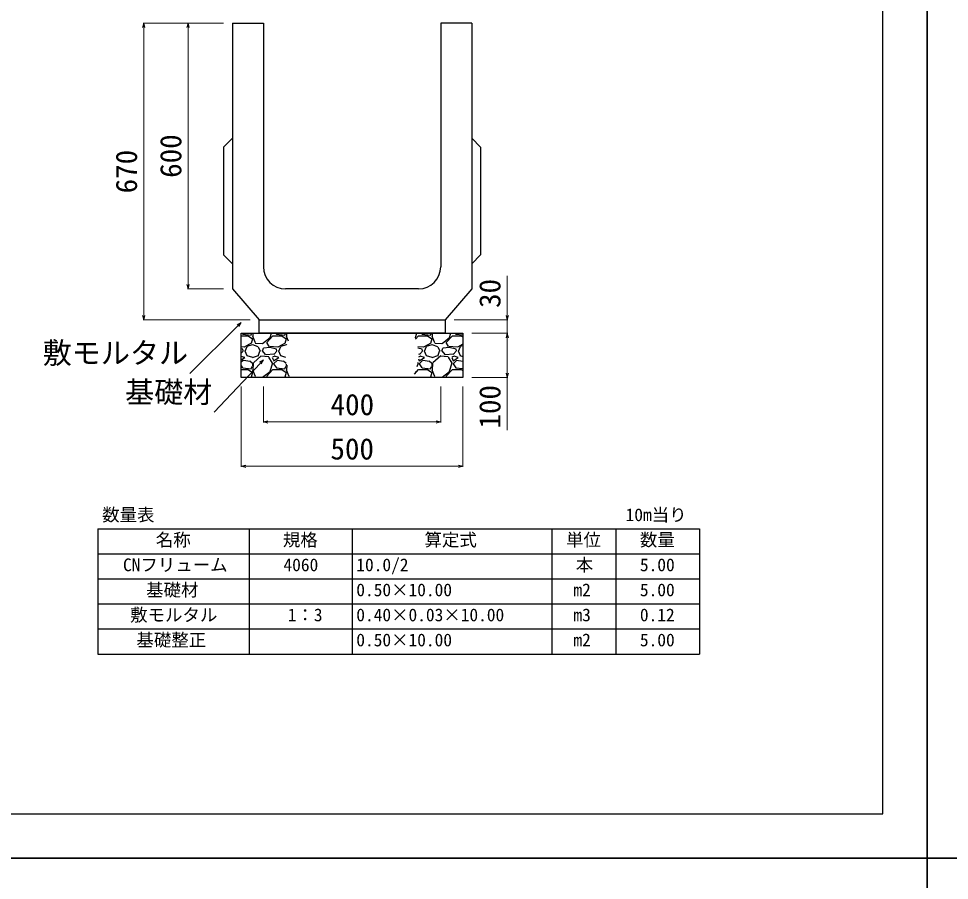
# Model space of a CAD drawing. Units: millimetres, scale not verified. Extents: x 0 to 12600, y -2970 to 2970.
# Drawn here: x 6350 to 8450, y -50 to 1894 of the extents above; entities that cross this region are included whole.
import ezdxf
from ezdxf.enums import TextEntityAlignment as Align

# ---------------------------------------------------------------- set-up
doc = ezdxf.new("R2010")
doc.units = ezdxf.units.MM
doc.header["$LTSCALE"] = 40
for name, color, linetype, lineweight in [('0_5', 7, 'Continuous', 25), ('Defpoints_2', 7, 'Continuous', 25), ('GAIKEI', 3, 'Continuous', 25), ('SUNPOU', 7, 'Continuous', 13), ('基礎栗石', 23, 'Continuous', 25), ('外枠', 20, 'Continuous', 30), ('敷モルタル', 43, 'Continuous', 25), ('文字', 5, 'Continuous', 25)]:
    doc.layers.add(name, color=color, linetype=linetype, lineweight=lineweight)
doc.styles.add('ＭＳ ゴシック', font='')
doc.styles.get('ＭＳ ゴシック').set_extended_font_data('MS Gothic')

# ---------------------------------------------------------------- blocks, each defined once
blk = doc.blocks.new('_Open30')
at = {"color": 7, "linetype": 'Continuous', "lineweight": 13}
for p, q in [((-1, 0.268), (0, 0)), ((0, 0), (-1, -0.268)), ((0, 0), (-1, 0))]:
    blk.add_line(p, q, dxfattribs=at)

msp = doc.modelspace()

# ---------------------------------------------------------------- linework, layer by layer
at = {"layer": '0_5'}
for p, q in [((8400, 0), (8400, 2970)), ((8400, 2970), (8400, 0)), ((4200, 0), (8400, 0)), ((8400, 0), (12600, 0))]:
    msp.add_line(p, q, dxfattribs=at)
at = {"layer": 'Defpoints_2'}
for p, q in [((8400, 0), (4200, 0)), ((8400, -2970), (8400, 0)), ((12600, 0), (8400, 0)), ((8400, 0), (8400, -2970))]:
    msp.add_line(p, q, dxfattribs=at)
at = {"layer": 'GAIKEI'}
for p, q in [((6812.39, 1604.42), (6832.39, 1624.42)), ((7392.39, 1604.42), (7372.39, 1624.42)), ((6812.39, 1604.42), (6812.39, 1361.42)), ((7392.39, 1604.42), (7392.39, 1361.42)), ((6812.39, 1361.42), (6832.39, 1341.42)), ((7392.39, 1361.42), (7372.39, 1341.42))]:
    msp.add_line(p, q, dxfattribs=at)
at = {"layer": 'SUNPOU'}
for p, q in [((6812.39, 1884.42), (6631.14, 1884.42)), ((6632.39, 1874.42), (6632.39, 1224.42)), ((6812.39, 1884.42), (6731.14, 1884.42)), ((6732.39, 1874.42), (6732.39, 1294.42)), ((7452.39, 1224.42), (7452.39, 1314.06)), ((6812.39, 1284.42), (6731.14, 1284.42)), ((6872.39, 1214.42), (6631.14, 1214.42)), ((7332.39, 1214.42), (7453.64, 1214.42)), ((7452.39, 1184.42), (7452.39, 1214.42)), ((7372.39, 1184.42), (7453.64, 1184.42)), ((7372.39, 1184.42), (7453.64, 1184.42)), ((7452.39, 1174.42), (7452.39, 1094.42)), ((7452.39, 1174.42), (7452.39, 1164.42)), ((7372.39, 1084.42), (7453.64, 1084.42)), ((7452.39, 1084.42), (7452.39, 965.84)), ((6852.39, 1064.42), (6852.39, 883.17)), ((6902.39, 1064.42), (6902.39, 983.17)), ((7302.39, 1064.42), (7302.39, 983.17)), ((7352.39, 1064.42), (7352.39, 883.17)), ((6912.39, 984.42), (7292.39, 984.42)), ((6862.39, 884.42), (7342.39, 884.42))]:
    msp.add_line(p, q, dxfattribs=at)
at = {"layer": 'SUNPOU', "color": 6, "lineweight": 15}
for p, q in [((6736.4, 1093.81), (6845.29, 1201.78)), ((6791.07, 1006.63), (6895.52, 1117.15))]:
    msp.add_line(p, q, dxfattribs=at)
at = {"layer": '基礎栗石'}
for p, q in [((6852.39, 1184.42), (7352.39, 1184.42)), ((6852.39, 1084.42), (6852.39, 1184.42)), ((6852.39, 1178.95), (6867.46, 1178.95)), ((6854.17, 1184.42), (6855.29, 1182.73)), ((6855.63, 1182.71), (6874.68, 1180.43)), ((6867.89, 1178.69), (6877.8, 1171.83)), ((6873.89, 1179.65), (6876.54, 1184.42)), ((6877.56, 1178.02), (6883.65, 1163.54)), ((6878.48, 1184.42), (6878.15, 1177.47)), ((6910.14, 1163.75), (6923.86, 1178.99)), ((6917.19, 1174.97), (6920.21, 1184.42)), ((6923.85, 1178.95), (6943.66, 1178.95)), ((6930.37, 1184.42), (6931.49, 1182.73)), ((6931.83, 1182.71), (6950.88, 1180.43)), ((6944.1, 1178.68), (6954.01, 1171.82)), ((6950.08, 1179.64), (6952.74, 1184.42)), ((6953.75, 1178.04), (6958.1, 1167.71)), ((6954.68, 1184.42), (6954.35, 1177.48)), ((7245.4, 1171.15), (7252.46, 1178.99)), ((7245.79, 1175), (7248.81, 1184.42)), ((7252.45, 1178.95), (7272.26, 1178.95)), ((7258.97, 1184.42), (7260.09, 1182.73)), ((7260.44, 1182.71), (7279.49, 1180.43)), ((7272.71, 1178.67), (7282.62, 1171.81)), ((7278.66, 1179.6), (7281.34, 1184.42)), ((7282.33, 1178.09), (7288.42, 1163.61)), ((7283.28, 1184.42), (7282.95, 1177.52)), ((7314.94, 1163.75), (7328.66, 1178.99)), ((7322, 1175), (7325.01, 1184.42)), ((7328.65, 1178.95), (7348.46, 1178.95)), ((7335.17, 1184.42), (7336.29, 1182.73)), ((7336.64, 1182.71), (7352.39, 1180.82)), ((7348.92, 1178.67), (7352.39, 1176.27)), ((7352.39, 1184.42), (7352.39, 1084.42)), ((6874.89, 1161.76), (6858.89, 1153.37)), ((6865.82, 1155.29), (6878.01, 1159.1)), ((6877.4, 1172.14), (6874.35, 1161.47)), ((6877.84, 1159.25), (6890.03, 1154.68)), ((6884.07, 1162.19), (6900.07, 1161.43)), ((6900.52, 1161.6), (6917.28, 1174.55)), ((6915.41, 1154.7), (6910.08, 1163.85)), ((6951.1, 1161.76), (6935.1, 1153.38)), ((6942.02, 1155.29), (6954.21, 1159.1)), ((6953.6, 1172.14), (6950.55, 1161.47)), ((6954.04, 1159.25), (6955.39, 1158.74)), ((7244.46, 1173.45), (7245.89, 1174.56)), ((7279.74, 1161.78), (7263.73, 1153.4)), ((7270.61, 1155.29), (7282.8, 1159.1)), ((7282.2, 1172.14), (7279.15, 1161.47)), ((7282.63, 1159.25), (7294.82, 1154.68)), ((7288.86, 1162.19), (7304.87, 1161.43)), ((7305.34, 1161.61), (7322.1, 1174.57)), ((7320.21, 1154.71), (7314.88, 1163.85)), ((7352.39, 1159.93), (7339.94, 1153.41)), ((7346.81, 1155.29), (7352.39, 1157.03)), ((6858.67, 1153.03), (6852.39, 1153.53)), ((6858.67, 1153.03), (6852.39, 1153.53)), ((6856.01, 1148.49), (6852.39, 1149.39)), ((6856.56, 1144.43), (6852.39, 1139.79)), ((6856.71, 1145.07), (6855.95, 1148.88)), ((6860.36, 1145.17), (6864.94, 1134.5)), ((6861.15, 1144.22), (6865.73, 1154.88)), ((6864.82, 1134.1), (6877.77, 1130.29)), ((6890.67, 1153.78), (6895.25, 1143.88)), ((6890.73, 1133.09), (6894.54, 1143.76)), ((6908.09, 1136.12), (6899.71, 1145.26)), ((6900.12, 1144.41), (6902.41, 1150.5)), ((6917.08, 1152.29), (6902.6, 1150.77)), ((6925.98, 1137.03), (6908.46, 1135.5)), ((6934.88, 1153.03), (6915.83, 1154.55)), ((6934.88, 1153.03), (6915.83, 1154.55)), ((6932.21, 1148.49), (6916.97, 1152.3)), ((6932.76, 1144.42), (6925.9, 1136.8)), ((6932.91, 1145.07), (6932.15, 1148.88)), ((6936.56, 1145.18), (6941.13, 1134.51)), ((6937.35, 1144.21), (6941.92, 1154.88)), ((6941.01, 1134.1), (6952.46, 1130.73)), ((7263.48, 1153.03), (7250.44, 1154.07)), ((7263.48, 1153.03), (7250.44, 1154.07)), ((7260.81, 1148.49), (7251.02, 1150.93)), ((7254.6, 1137.03), (7252.36, 1136.83)), ((7261.35, 1144.41), (7254.49, 1136.79)), ((7261.51, 1145.09), (7260.75, 1148.9)), ((7265.15, 1145.2), (7269.72, 1134.53)), ((7265.94, 1144.19), (7270.51, 1154.86)), ((7269.6, 1134.1), (7282.56, 1130.29)), ((7295.49, 1153.74), (7300.07, 1143.83)), ((7295.51, 1133.04), (7299.32, 1143.71)), ((7312.87, 1136.15), (7304.49, 1145.3)), ((7304.91, 1144.39), (7307.2, 1150.49)), ((7321.87, 1152.29), (7307.39, 1150.77)), ((7330.8, 1137.03), (7313.28, 1135.51)), ((7339.68, 1153.03), (7320.63, 1154.55)), ((7339.68, 1153.03), (7320.63, 1154.55)), ((7337.01, 1148.49), (7321.77, 1152.3)), ((7337.54, 1144.41), (7330.68, 1136.79)), ((7337.71, 1145.1), (7336.94, 1148.91)), ((7341.35, 1145.2), (7345.92, 1134.54)), ((7342.14, 1144.18), (7346.71, 1154.85)), ((7345.8, 1134.1), (7352.39, 1132.16)), ((6860.61, 1129.43), (6852.39, 1132.17)), ((6852.39, 1124.5), (6860.63, 1129.44)), ((6856.79, 1123.33), (6852.39, 1118.93)), ((6872.29, 1121), (6857.05, 1123.29)), ((6877.46, 1116.3), (6871.36, 1121.63)), ((6877.99, 1130.14), (6890.94, 1133.95)), ((6878.13, 1111.14), (6878.13, 1115.71)), ((6878.91, 1117.27), (6878.15, 1101.27)), ((6897.49, 1133.45), (6879.96, 1117.45)), ((6914.64, 1130.95), (6896.36, 1132.47)), ((6923.19, 1117.17), (6914.81, 1130.89)), ((6917.19, 1098.77), (6923.28, 1117.82)), ((6922.41, 1129.95), (6925.46, 1122.33)), ((6927.91, 1132.59), (6922.58, 1130.3)), ((6932.99, 1123.33), (6925.37, 1115.71)), ((6925.4, 1122.58), (6936.83, 1129.44)), ((6925.4, 1115.67), (6931.49, 1106.53)), ((6936.81, 1129.43), (6927.66, 1132.48)), ((6948.49, 1121), (6933.25, 1123.29)), ((6953.65, 1116.3), (6947.55, 1121.64)), ((6954.33, 1111.14), (6954.33, 1114.82)), ((7249.3, 1109.74), (7251.89, 1117.85)), ((7251.8, 1117.17), (7251.09, 1118.33)), ((7252.13, 1127.15), (7254.06, 1122.32)), ((7256.53, 1132.59), (7252.32, 1130.79)), ((7261.59, 1123.33), (7253.97, 1115.71)), ((7254, 1122.58), (7265.43, 1129.44)), ((7254, 1115.67), (7260.09, 1106.53)), ((7265.41, 1129.43), (7256.26, 1132.48)), ((7277.1, 1121), (7261.86, 1123.29)), ((7282.22, 1116.33), (7276.13, 1121.66)), ((7282.77, 1130.14), (7295.73, 1133.95)), ((7282.93, 1111.14), (7282.93, 1115.71)), ((7283.71, 1117.32), (7282.95, 1101.32)), ((7302.36, 1133.52), (7284.83, 1117.52)), ((7319.44, 1130.95), (7301.15, 1132.47)), ((7328, 1117.17), (7319.62, 1130.89)), ((7322, 1098.81), (7328.09, 1117.86)), ((7327.21, 1129.93), (7330.26, 1122.31)), ((7332.73, 1132.6), (7327.4, 1130.31)), ((7337.79, 1123.33), (7330.17, 1115.71)), ((7330.2, 1122.58), (7341.63, 1129.44)), ((7330.2, 1115.67), (7336.29, 1106.53)), ((7341.61, 1129.43), (7332.46, 1132.48)), ((7352.39, 1121.14), (7338.06, 1123.29)), ((7352.39, 1121.6), (7352.32, 1121.67)), ((6852.39, 1110.88), (6855.29, 1106.53)), ((6852.39, 1102.75), (6867.46, 1102.75)), ((6855.61, 1106.52), (6874.66, 1104.23)), ((6867.89, 1102.49), (6877.79, 1095.63)), ((6873.88, 1103.45), (6877.69, 1110.3)), ((6877.4, 1095.94), (6874.35, 1085.27)), ((6877.56, 1101.81), (6883.66, 1087.33)), ((6900.52, 1085.4), (6917.29, 1098.36)), ((6910.14, 1087.55), (6923.86, 1102.79)), ((6923.85, 1102.75), (6943.66, 1102.75)), ((6931.81, 1106.52), (6950.86, 1104.23)), ((6944.09, 1102.49), (6954, 1095.63)), ((6950.08, 1103.43), (6953.89, 1110.29)), ((6953.6, 1095.94), (6950.55, 1085.27)), ((6953.75, 1101.83), (6959.85, 1087.35)), ((6954.87, 1112.29), (6954.35, 1101.28)), ((7243.16, 1092.45), (7252.46, 1102.79)), ((7245.56, 1098.11), (7245.9, 1098.37)), ((7252.45, 1102.75), (7272.26, 1102.75)), ((7260.42, 1106.52), (7279.47, 1104.23)), ((7272.71, 1102.48), (7282.61, 1095.62)), ((7278.66, 1103.39), (7282.47, 1110.25)), ((7282.2, 1095.94), (7279.15, 1085.27)), ((7282.33, 1101.88), (7288.43, 1087.41)), ((7305.34, 1085.42), (7322.11, 1098.37)), ((7314.94, 1087.55), (7328.66, 1102.79)), ((7328.65, 1102.75), (7348.46, 1102.75)), ((7336.62, 1106.52), (7352.39, 1104.62)), ((7348.91, 1102.47), (7352.39, 1100.07)), ((7352.39, 1084.42), (6852.39, 1084.42)), ((6874.91, 1085.57), (6872.72, 1084.42)), ((6884.08, 1085.99), (6900.08, 1085.23)), ((6911.96, 1084.42), (6910.08, 1087.64)), ((6951.12, 1085.57), (6948.92, 1084.42)), ((6960.28, 1085.99), (6965.02, 1085.77)), ((7240.56, 1084.42), (7239.77, 1085.78)), ((7279.76, 1085.59), (7277.51, 1084.42)), ((7288.88, 1085.99), (7304.88, 1085.23)), ((7316.76, 1084.42), (7314.88, 1087.65))]:
    msp.add_line(p, q, dxfattribs=at)
at = {"layer": '外枠'}
for p, q in [((6832.39, 1884.42), (6902.39, 1884.42)), ((6832.39, 1884.42), (6832.39, 1284.42)), ((6902.39, 1884.42), (6902.39, 1334.42)), ((7372.39, 1884.42), (7302.39, 1884.42)), ((7302.39, 1884.42), (7302.39, 1334.42)), ((7372.39, 1884.42), (7372.39, 1284.42)), ((6832.39, 1284.42), (6892.39, 1214.42)), ((7252.39, 1284.42), (6952.39, 1284.42)), ((7372.39, 1284.42), (7312.39, 1214.42)), ((6892.39, 1214.42), (7312.39, 1214.42))]:
    msp.add_line(p, q, dxfattribs=at)
for centre, start, end in [((6952.39, 1334.42), 180, 270), ((7252.39, 1334.42), 270, 0)]:
    msp.add_arc(centre, 50, start, end, dxfattribs=at)
at = {"layer": '敷モルタル'}
for p, q in [((6892.39, 1214.42), (7312.39, 1214.42)), ((6892.39, 1184.42), (6892.39, 1214.42)), ((7312.39, 1214.42), (7312.39, 1184.42)), ((7312.39, 1184.42), (6892.39, 1184.42))]:
    msp.add_line(p, q, dxfattribs=at)
at = {"layer": '文字'}
for p, q in [((8300, 100), (8300, 2870)), ((6528.97, 743.18), (7886.09, 743.18)), ((6528.97, 743.18), (6528.97, 460.75)), ((6870.27, 743.18), (6870.27, 460.75)), ((7102.39, 743.18), (7102.39, 460.75)), ((7552.86, 743.18), (7552.86, 460.75)), ((7697.64, 743.18), (7697.64, 460.75)), ((7886.09, 743.18), (7886.09, 460.75)), ((6528.97, 686.7), (7886.09, 686.7)), ((6528.97, 630.21), (7886.09, 630.21)), ((6528.97, 573.72), (7886.09, 573.72)), ((6528.97, 517.23), (7886.09, 517.23)), ((6528.97, 460.75), (7886.09, 460.75)), ((4300, 100), (8300, 100))]:
    msp.add_line(p, q, dxfattribs=at)

# ---------------------------------------------------------------- block references
at = {"layer": 'SUNPOU', "xscale": 10, "yscale": 10}
for p, rotation in [((6632.39, 1884.42), 90), ((6732.39, 1884.42), 90), ((6732.39, 1284.42), 270), ((6632.39, 1214.42), 270), ((7452.39, 1214.42), 270), ((6852.39, 1208.82), 44.75515), ((7452.39, 1184.42), 90), ((7452.39, 1184.42), 90), ((6902.39, 1124.42), 46.61885), ((7452.39, 1084.42), 270), ((6902.39, 984.42), 180), ((6852.39, 884.42), 180)]:
    msp.add_blockref('_Open30', p, dxfattribs=dict(at, rotation=rotation))
for p in [(7302.39, 984.42), (7352.39, 884.42)]:
    msp.add_blockref('_Open30', p, dxfattribs=at)

# ---------------------------------------------------------------- texts
at = {"layer": 'SUNPOU', "style": 'ＭＳ ゴシック'}
for s, p in [('600', (6731.64, 1535.17)), ('670', (6631.64, 1500.17)), ('30', (7451.64, 1241.62)), ('100', (7451.64, 969.48))]:
    msp.add_text(s, height=48.11, rotation=90, dxfattribs=at).set_placement(p, align=Align.BOTTOM_LEFT)
at = {"layer": 'SUNPOU', "color": 6, "style": 'ＭＳ ゴシック'}
for s, p in [('敷モルタル', (6404.31, 1101.66)), ('基礎材', (6590.21, 1013.23))]:
    msp.add_text(s, height=48.11, dxfattribs=at).set_placement(p, align=Align.BOTTOM_LEFT)
at = {"layer": 'SUNPOU', "style": 'ＭＳ ゴシック'}
for s, p in [('400', (7053.89, 985.17)), ('500', (7053.52, 885.17))]:
    msp.add_text(s, height=48.11, dxfattribs=at).set_placement(p, align=Align.BOTTOM_LEFT)
at = {"layer": '文字', "style": 'ＭＳ ゴシック'}
for s, p in [('数量表', (6538.47, 751.87)), ('10m当り', (7719.48, 751.87)), ('名称', (6659.51, 695.39)), ('規格', (6946.22, 695.39)), ('算定式', (7265.68, 695.39)), ('単位', (7585.14, 695.39)), ('数量', (7751.76, 695.39)), ('CNフリューム', (6585.46, 638.9)), ('4060', (6947.57, 638.9)), ('10.0/2', (7111.88, 638.9)), ('本', (7606.98, 638.9)), ('5.00', (7751.76, 638.9)), ('基礎材', (6637.68, 582.41)), ('0.50×10.00', (7111.88, 582.41)), ('m2', (7601.76, 582.41)), ('5.00', (7751.76, 582.41)), ('敷モルタル', (6601.6, 525.92)), ('1：3', (6957.14, 525.92)), ('0.40×0.03×10.00', (7111.88, 525.92)), ('m3', (7601.76, 525.92)), ('0.12', (7751.76, 525.92)), ('基礎整正', (6615.84, 469.44)), ('0.50×10.00', (7111.88, 469.44)), ('m2', (7601.76, 469.44)), ('5.00', (7751.76, 469.44))]:
    msp.add_text(s, height=28.86, dxfattribs=at).set_placement(p, align=Align.BOTTOM_LEFT)

doc.saveas('drawing.dxf')
